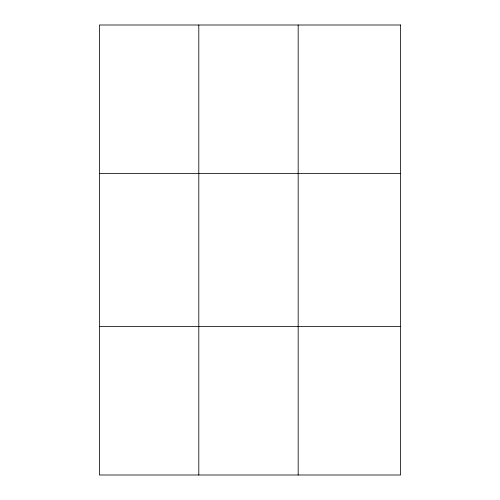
<?xml version="1.0" encoding="UTF-8"?>
<svg xmlns="http://www.w3.org/2000/svg" width="500" height="500" viewBox="0 0 500 500"><rect width="100%" height="100%" fill="white"/><g stroke="black" fill="none" stroke-linecap="round" stroke-linejoin="round"><path stroke-width="0.75" d="M198.806 25L198.806 475M298.181 25L298.181 475M99.431 173.5L400.569 173.5M99.431 326.5L400.569 326.5M400.569 25L400.569 475L99.431 475L99.431 25L400.569 25"/></g></svg>
